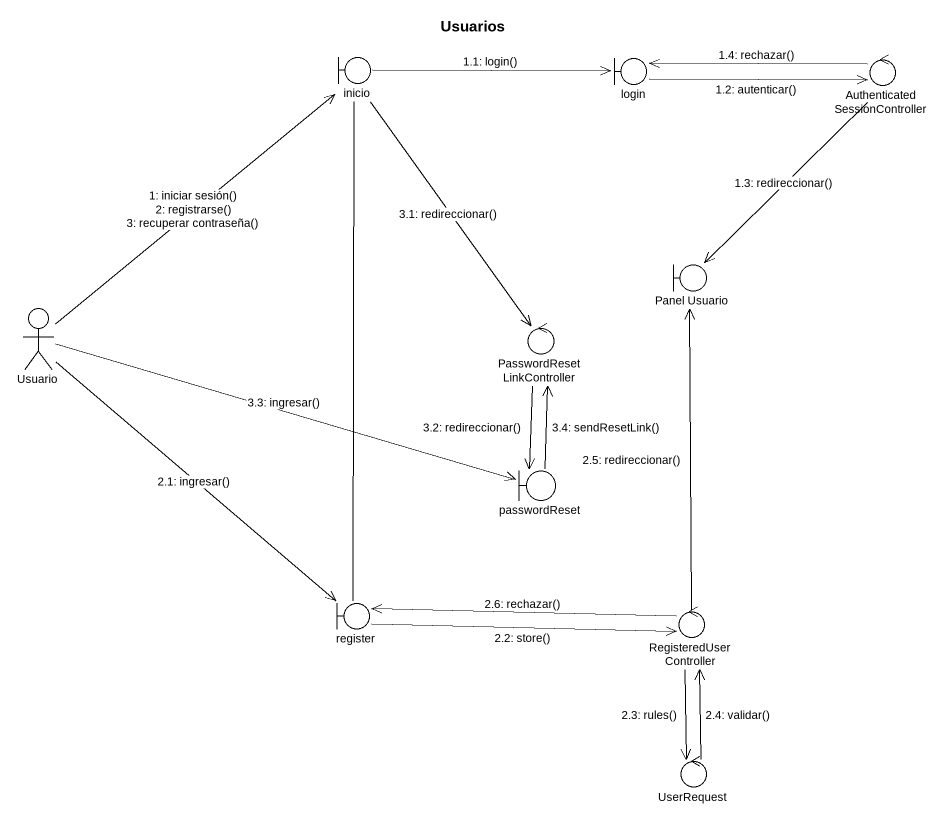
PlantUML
@startuml
title Usuarios
boundary inicio
boundary login
control "AuthenticatedSessionController" as AuthenticatedSessionControll
boundary "Panel Usuario" as Panel_Usuario
actor Usuario
control PasswordResetLinkController
boundary passwordReset
boundary register
control RegisteredUserController
control UserRequest
inicio -- register
Usuario -up-> inicio : 1: iniciar sesión()\n2: registrarse()\n3: recuperar contraseña()
inicio -right-> login : 1.1: login()
login -right-> AuthenticatedSessionControll : 1.2: autenticar()
AuthenticatedSessionControll --> Panel_Usuario : 1.3: redireccionar()
AuthenticatedSessionControll -left-> login : 1.4: rechazar()
Usuario --> register : 2.1: ingresar()
register -right-> RegisteredUserController : 2.2: store()
RegisteredUserController --> UserRequest : 2.3: rules()
UserRequest -up-> RegisteredUserController : 2.4: validar()
RegisteredUserController -up-> Panel_Usuario : 2.5: redireccionar()
RegisteredUserController -left-> register : 2.6: rechazar()
inicio --> PasswordResetLinkController : 3.1: redireccionar()
PasswordResetLinkController --> passwordReset : 3.2: redireccionar()
Usuario -right-> passwordReset : 3.3: ingresar()
passwordReset -up-> PasswordResetLinkController : 3.4: sendResetLink()
@enduml
